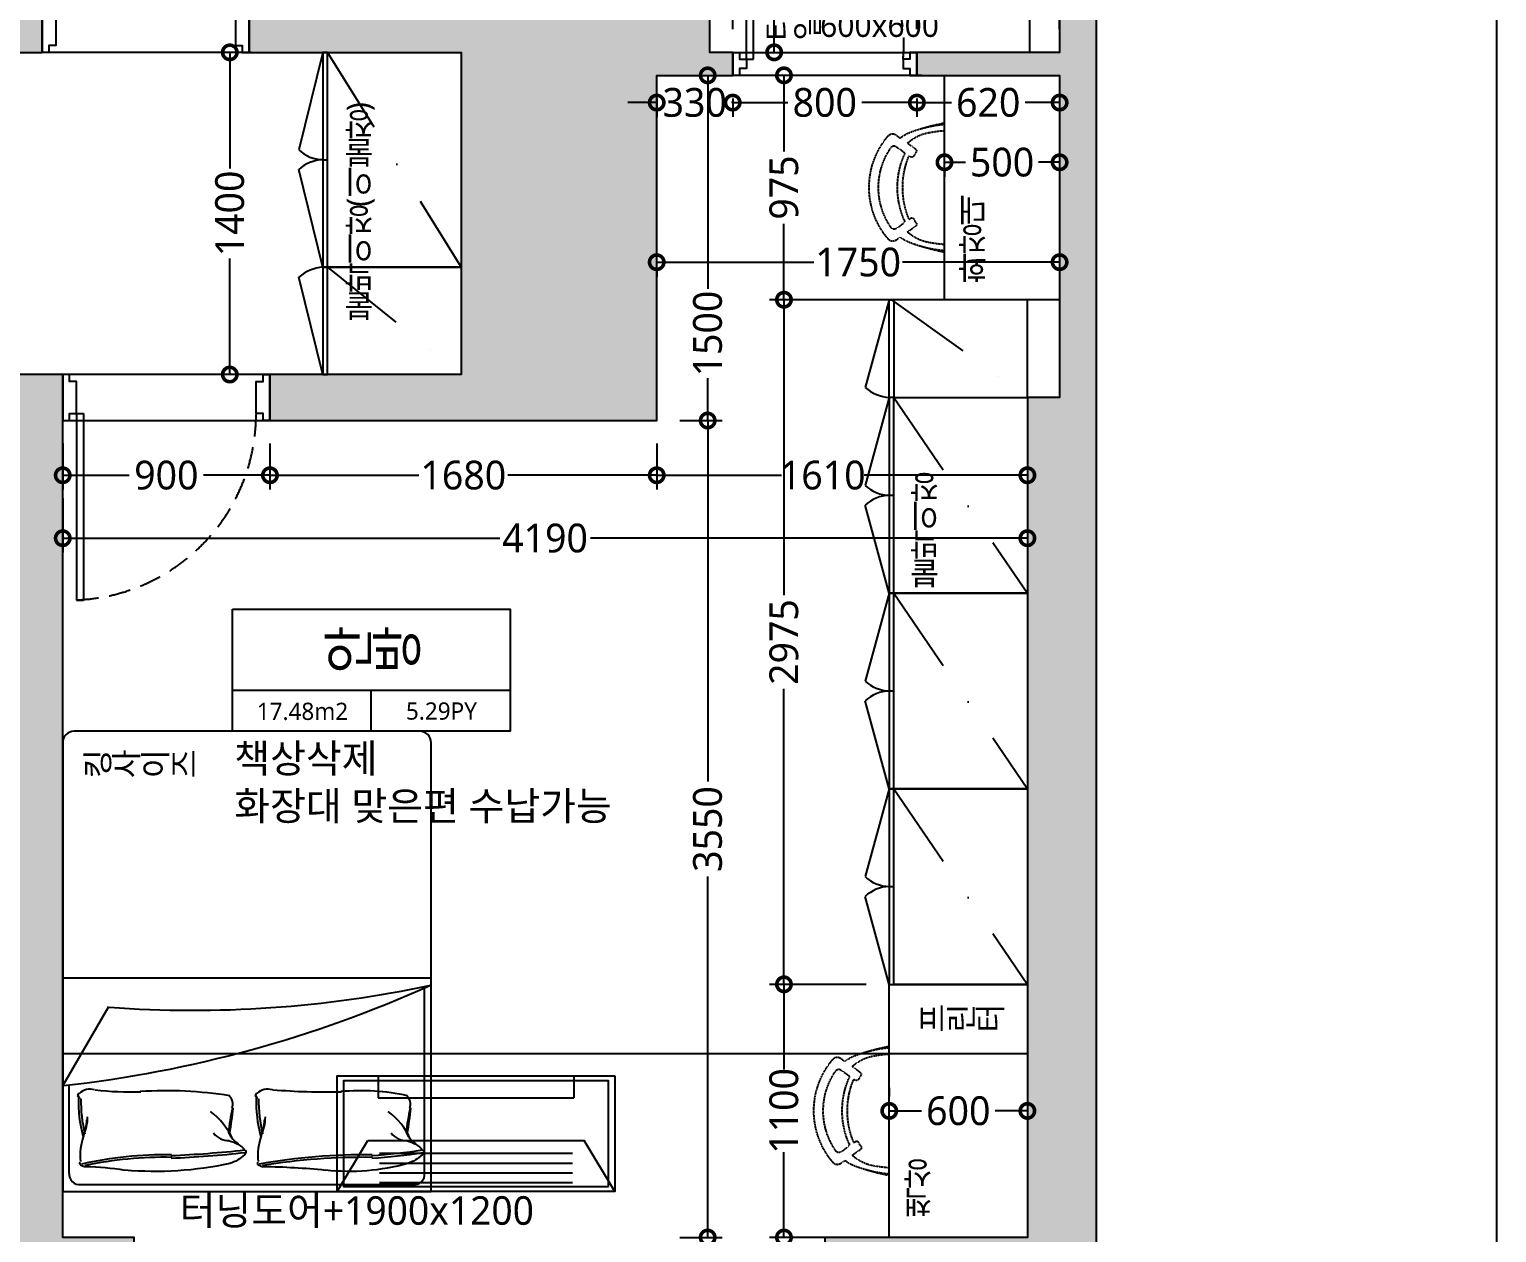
# Model space of a CAD drawing. Header units: millimetres. Extents: x -41292 to 298682, y -22072 to 33155.
# Drawn here: x 266903 to 273277, y 3160 to 8389 of the extents above; entities that cross this region are included whole.
import ezdxf
from ezdxf.enums import TextEntityAlignment as Align

# ---------------------------------------------------------------- set-up
doc = ezdxf.new("R2010")
doc.units = ezdxf.units.MM
for name, pattern in [('( Hidden )', [0.375, 0.25, -0.125]), ('CONT', [2, 1, 1]), ('DASHDOT', [25.4, 12.7, -6.35, 0, -6.35]), ('HID1', [0.375, 0.25, -0.125]), ('HIDDEN', [9.525, 6.35, -3.175])]:
    doc.linetypes.add(name, pattern=pattern)
for name, color, linetype in [('0-ELC TEXT', 7, 'Continuous'), ('03-TEXT', 3, 'Continuous'), ('FORM(YOURNAME)-11', 1, 'Continuous'), ('P-门', 4, 'Continuous'), ('S-DIM', 7, 'Continuous'), ('TEX', 3, 'Continuous'), ('문자선', 3, 'Continuous'), ('벽1', 2, 'Continuous'), ('인테리어_가구_사입', 5, 'HID1'), ('인테리어_가구_제작', 6, 'Continuous'), ('인테리어_기타', 8, 'Continuous'), ('인테리어_치수_내부', 8, 'Continuous'), ('인테리어_해치_벽체', 8, 'Continuous'), ('창호', 4, 'Continuous'), ('평면_가구', 6, 'Continuous')]:
    doc.layers.add(name, color=color, linetype=linetype)
doc.layers.add('HACTH', color=8, linetype='Continuous', lineweight=0)
doc.styles.add('YOURNAME', font='@Microsoft JhengHei UI Light.ttf')
doc.styles.add('넥슨고딕', font='@Microsoft JhengHei Light.ttf')
doc.styles.add('돋움', font='malgun.ttf')
doc.styles.add('코레일둥고', font='@Microsoft JhengHei Light.ttf')
doc.dimstyles.new('50', dxfattribs={"dimscale": 50, "dimtxt": 2.5, "dimasz": 2.5, "dimexe": 1.25, "dimexo": 2, "dimtad": 0, "dimdec": 0, "dimtxsty": '넥슨고딕', "dimblk": 'DOTSMALL', "dimcen": 2.5, "dimclrd": 1, "dimclre": 1, "dimclrt": 2, "dimadec": 0, "dimazin": 0, "dimtfac": 1, "dimtdec": 0, "dimtix": 1, "dimtmove": 0, "dimatfit": 3, "dimldrblk": 'DOTSMALL', "dimfxl": 1.25, "dimarcsym": 0})

# ---------------------------------------------------------------- blocks, each defined once
blk = doc.blocks.new('rhsiehxedsl')
at = {"layer": '인테리어_해치_벽체'}
h = blk.add_hatch(color=256, dxfattribs=at)
h.dxf.hatch_style = 1
h.paths.add_polyline_path([(54266, -16290.6), (54266, -16490.6), (54366, -16490.6), (54366, -21710.6), (54566, -21710.6), (54566, -19100.6), (54641, -19100.6), (54641, -17710.6), (54566, -17710.6), (54566, -16290.6)])
h.paths.add_polyline_path([(52456, -17810.6), (53466, -17810.6), (53466, -18020.6), (52456, -18020.6)])
h.paths.add_polyline_path([(57966, -28160.6), (57966, -28360.6), (59146, -28360.6), (59146, -18980.6), (58046, -18980.6), (58046, -17710.6), (57181, -17710.6), (57181, -17910.6), (57846, -17910.6), (57846, -18665.6), (57636, -18665.6), (57636, -18880.6), (57266, -18880.6), (57266, -21510.6), (55466, -21510.6), (55466, -21710.6), (56386, -21710.6), (56386, -23110.6), (55556, -23110.6), (55556, -23310.6), (57236, -23310.6), (57236, -21810.6), (57566, -21810.6), (57566, -21710.6), (57466, -21710.6), (57466, -19230.6), (58986, -19230.6), (58986, -21710.6), (58366, -21710.6), (58366, -21810.6), (58986, -21810.6), (58986, -23210.6), (58846, -23210.6), (58846, -26860.6), (57966, -26860.6), (57966, -27060.6), (58846, -27060.6), (58846, -28160.6)])
h.paths.add_polyline_path([(54456, -27060.6), (54966, -27060.6), (54966, -26860.6), (54656, -26860.6), (54656, -23110.6), (54456, -23110.6)])
h.paths.add_polyline_path([(54456, -28160.6), (54566, -28160.6), (54566, -28650.6), (54456, -28650.6)])
h.paths.add_polyline_path([(49456, -23190.6), (49656, -23190.6), (49656, -28650.6), (49456, -28650.6)])
h.paths.add_polyline_path([(48556, -23190.6), (48556, -23390.6), (45866, -23390.6), (45866, -28280.6), (46566, -28280.6), (46566, -28480.6), (45666, -28480.6), (45666, -23190.6)])
h.paths.add_polyline_path([(49616, -18160.6), (50716, -18160.6), (50716, -18920.6), (49616, -18920.6)], flags=16)
h.paths.add_polyline_path([(48866, -16790.6), (49496, -16790.6), (49496, -16290.6), (50806, -16290.6), (50806, -16490.6), (49616, -16490.6), (49616, -17950.6), (50766, -17950.6), (50766, -17810.6), (51456, -17810.6), (51456, -18020.6), (50916, -18020.6), (50916, -21660.6), (49966, -21660.6), (49966, -21460.6), (50716, -21460.6), (50716, -19120.6), (49166, -19120.6), (49166, -21660.6), (48966, -21660.6), (48966, -18980.6), (49516, -18980.6), (49516, -18160.6), (48966, -18160.6), (48966, -17950.6), (49296, -17950.6), (49296, -17730.6), (49516, -17730.6), (49516, -16990.6), (48866, -16990.6)])
h.paths.add_polyline_path([(45666, -16790.6), (45866, -16790.6), (45866, -21460.6), (48066, -21460.6), (48066, -21660.6), (45866, -21660.6), (45866, -22050.6), (45666, -22050.6)])
at = {"layer": '벽1'}
for points in [[(54266, -16290.6), (54266, -16490.6), (54366, -16490.6), (54366, -21710.6), (54566, -21710.6), (54566, -19100.6), (54641, -19100.6), (54641, -17710.6), (54566, -17710.6), (54566, -16290.6), (54266, -16290.6)], [(57966, -28160.6), (57966, -28360.6), (59146, -28360.6), (59146, -18980.6)], [(55466, -21510.6), (55466, -21710.6), (56386, -21710.6), (56386, -23110.6), (55556, -23110.6), (55556, -23310.6), (57236, -23310.6), (57236, -21810.6), (57566, -21810.6), (57566, -21710.6), (57466, -21710.6), (57466, -19230.6)], [(58986, -19230.6), (58986, -21710.6), (58366, -21710.6), (58366, -21810.6), (58986, -21810.6), (58986, -23210.6), (58846, -23210.6), (58846, -23210.6), (58846, -23210.6), (58846, -26860.6), (57966, -26860.6), (57966, -27060.6), (58846, -27060.6), (58846, -28160.6), (57966, -28160.6)]]:
    blk.add_lwpolyline(points, dxfattribs=at)
blk.add_lwpolyline([(54456, -27060.6), (54966, -27060.6), (54966, -26860.6), (54656, -26860.6), (54656, -23110.6), (54456, -23110.6)], close=True, dxfattribs=at)
blk = doc.blocks.new('FORM-ELEVATION')
at = {"layer": 'Defpoints'}
blk.add_lwpolyline([(-8309, 33708), (61071, 33708), (61071, -19692), (-8309, -19692)], close=True, dxfattribs=at)
at = {"layer": 'FORM(YOURNAME)-11', "color": 3, "style": 'YOURNAME'}
for tag, height, p in [('1', 451, (71041, -1219)), ('2', 451, (71041, -1863)), ('3', 451, (71041, -3150)), ('4', 451, (71041, -5081)), ('5', 515, (71041, -7398)), ('6', 515, (71041, -9650)), ('7', 515, (71041, -11903)), ('8', 515, (71041, -14155)), ('9', 515, (71041, -16408)), ('10', 515, (66791, -18596)), ('11', 515, (71041, -18660)), ('12', 515, (66791, -20848)), ('13', 515, (71041, -20848))]:
    blk.add_attdef(tag, text='', height=height, dxfattribs=at).set_placement(p, align=Align.MIDDLE_RIGHT)
blk = doc.blocks.new('asesdxd')
at = {"layer": 'P-门', "linetype": 'HIDDEN', "ltscale": 15}
for centre, radius, start, end in [((87663.5, 8324.2), 645.8, 354.24437, 93.32764), ((84686, 6719.4), 810, 272.12255, 0)]:
    blk.add_arc(centre, radius, start, end, dxfattribs=at)
at = {"layer": '창호'}
for p, q in [((87626, 8259.4), (87626, 8969.4)), ((87656, 8259.4), (87656, 8968.8)), ((84566, 8289.4), (84566, 8489.4)), ((84566, 8489.4), (84566, 8289.4)), ((85466, 8489.4), (85466, 8289.4)), ((85466, 8289.4), (84566, 8289.4)), ((87566, 8189.4), (87566, 8289.4)), ((87566, 8289.4), (88366, 8289.4)), ((87566, 8289.4), (87566, 8189.4)), ((88366, 8289.4), (88366, 8189.4)), ((87626, 8259.4), (87656, 8259.4)), ((88366, 8189.4), (87566, 8189.4)), ((85556, 6889.4), (84656, 6889.4)), ((84656, 6889.4), (84656, 6689.4)), ((84656, 6689.4), (84656, 6889.4)), ((85556, 6689.4), (85556, 6889.4)), ((84716, 6719.4), (84716, 5909.4)), ((84716, 6719.4), (84746, 6719.4)), ((84746, 6719.4), (84746, 5910)), ((84656, 6689.4), (85556, 6689.4)), ((84716, 5909.4), (84746, 5909.4))]:
    blk.add_line(p, q, dxfattribs=at)
for points in [[(84566, 8489.4), (84596, 8489.4), (84596, 8459.4), (84626, 8459.4), (84626, 8319.4), (84596, 8319.4), (84596, 8289.4), (84566, 8289.4), (84566, 8489.4)], [(85466, 8489.4), (85436, 8489.4), (85436, 8459.4), (85406, 8459.4), (85406, 8319.4), (85436, 8319.4), (85436, 8289.4), (85466, 8289.4), (85466, 8489.4)], [(87566, 8289.4), (87596, 8289.4), (87596, 8259.4), (87626, 8259.4), (87626, 8219.4), (87596, 8219.4), (87596, 8189.4), (87566, 8189.4), (87566, 8289.4)], [(88366, 8289.4), (88336, 8289.4), (88336, 8259.4), (88306, 8259.4), (88306, 8219.4), (88336, 8219.4), (88336, 8189.4), (88366, 8189.4), (88366, 8289.4)], [(84656, 6689.4), (84686, 6689.4), (84686, 6719.4), (84716, 6719.4), (84716, 6859.4), (84686, 6859.4), (84686, 6889.4), (84656, 6889.4), (84656, 6689.4)], [(85556, 6689.4), (85526, 6689.4), (85526, 6719.4), (85496, 6719.4), (85496, 6859.4), (85526, 6859.4), (85526, 6889.4), (85556, 6889.4), (85556, 6689.4)]]:
    blk.add_lwpolyline(points, dxfattribs=at)
blk = doc.blocks.new('clsehseodyse')
at = {"layer": '인테리어_가구_제작', "color": 8, "linetype": 'CONT', "ltscale": 200}
for p, q in [((43470.7, 4352.5), (45070.7, 4352.5)), ((43498.8, 3503.5), (43498.8, 3886.7))]:
    blk.add_line(p, q, dxfattribs=at)
blk.add_lwpolyline([(45070.7, 3424.8), (45070.7, 5374.8, 0.414214), (45020.7, 5424.8), (43520.7, 5424.8, 0.414214), (43470.7, 5374.8), (43470.7, 3424.8)], format="xyb", close=True, dxfattribs=at)
for points in [[(43672.7, 4225.5, 0.071316), (45070.7, 4321.3, -0.079005), (43473.9, 3883.5)], [(43574.4, 3735.6, -0.076247), (43559.7, 3664.9, -0.072199), (43540.7, 3832.4)], [(44346.3, 3735.6, -0.076247), (44331.6, 3664.9, -0.072199), (44312.6, 3832.4)], [(44194.2, 3644.5, -0.087806), (44231.5, 3630.6, -0.09201), (44263.1, 3603.3)], [(44966.1, 3644.5, -0.087806), (45003.4, 3630.6, -0.09201), (45035, 3603.3)], [(44265, 3605.6, -0.34633), (44260.3, 3584.5, -0.127623), (44196.2, 3546.8)], [(45036.9, 3605.6, -0.34633), (45032.2, 3584.5, -0.127623), (44968.1, 3546.8)], [(43545.5, 3552.4, 0.504232), (43551.5, 3538.3, 0.091574), (43570.7, 3533.1, -0.037556), (43739.4, 3517.8)], [(44317.4, 3552.4, 0.504232), (44323.4, 3538.3, 0.091574), (44342.5, 3533.1, -0.023641), (44611.3, 3517.8)]]:
    blk.add_lwpolyline(points, format="xyb", dxfattribs=at)
for points in [[(45042.6, 3503.5), (45042.6, 4306.9)], [(43669.3, 4227), (43470.7, 3885.9)], [(43549.5, 3454.8), (45003.6, 3454.8)]]:
    blk.add_lwpolyline(points, dxfattribs=at)
for centre, radius, start, end in [((43527.8, 3826.4), 16.9, 3.86937, 70.35869), ((43544.9, 3843.1), 9.37, 105.30057, 238.97087), ((43589.1, 3803.6), 65.6, 72.08895, 135.61742), ((44182.8, 3822.6), 633.5, 179.53219, 193.4944), ((43770.6, 5136), 1279, 262.86253, 271.75777), ((43922.3, 2154.1), 1708.3, 80.74436, 93.86046), ((44162.4, 3805.2), 46.9, 337.94164, 45.84262), ((44299.6, 3826.4), 16.9, 3.86937, 70.35869), ((44316.8, 3843.1), 9.37, 105.30057, 238.97087), ((44361, 3803.6), 65.6, 72.08895, 135.61742), ((44954.7, 3822.6), 633.5, 179.53219, 193.4944), ((44622.7, 6746.7), 2889.7, 265.25313, 271.17011), ((44764.7, 2914.1), 948.4, 77.56816, 95.17918), ((44934.3, 3805.2), 46.9, 337.94164, 45.84262), ((43925.6, 3522.2), 312, 24.71371, 53.24909), ((45058.7, 3588.3), 873.2, 166.79404, 174.04919), ((42830.8, 3912.9), 1385.3, 350.22152, 354.80101), ((44697.5, 3522.2), 312, 24.71371, 53.24909), ((45830.6, 3588.3), 873.2, 166.79404, 174.04919), ((43602.7, 3912.9), 1385.3, 350.22152, 354.80101), ((43397.2, 3748.3), 181.8, 332.50342, 0.11757), ((44169, 3748.3), 181.8, 332.50342, 0.11757), ((43803.2, 3580.7), 256.8, 160.64978, 185.63268), ((44190.4, 3726.4), 80.6, 215.79562, 272.78176), ((44234.6, 3686.9), 43.1, 189.97829, 198.45347), ((44279.2, 3711.5), 91.8, 201.5299, 239.81173), ((44575.1, 3580.7), 256.8, 160.64978, 185.63268), ((44962.2, 3726.4), 80.6, 215.79562, 272.78176), ((45006.4, 3686.9), 43.1, 189.97829, 198.45347), ((45051.1, 3711.5), 91.8, 201.5299, 239.81173), ((43922.1, 1902.2), 1682.1, 89.27771, 102.69233), ((43917.6, 1835.4), 1737.8, 89.12747, 101.66672), ((43723.8, 8571.4), 4995.3, 272.48694, 276.18461), ((43723.7, 8572.5), 5007.6, 272.48982, 276.18776), ((44788.4, 945), 2639.3, 89.41834, 100.12546), ((44782.4, 806.2), 2766.9, 89.3047, 99.24012), ((44662.3, 5962.2), 2386.1, 273.60569, 278.95609), ((44662.3, 5962.3), 2397.4, 273.60575, 278.95048), ((43873.2, 5047.2), 1534.2, 265.05205, 282.19608), ((44716.3, 4454.3), 941.3, 263.68689, 285.58684), ((43543.7, 3499.4), 45, 174.76399, 277.39786), ((44997.8, 3499.4), 45, 262.60214, 5.23601)]:
    blk.add_arc(centre, radius, start, end, dxfattribs=at)
blk = doc.blocks.new('책상의자')
at = {"layer": '인테리어_가구_사입', "color": 8, "linetype": '( Hidden )', "ltscale": 5}
for p, q in [((113786.8, 53823.7), (113807.4, 53809.3)), ((113788.9, 53772.6), (113820.9, 53749.4)), ((113838.2, 53786.6), (113874.9, 53760.9)), ((113846.1, 53731.5), (113852.8, 53726.8)), ((113877.5, 53748.9), (113865.7, 53729.5)), ((113788.4, 53415.1), (113820.7, 53437.8)), ((113839.2, 53400.4), (113874.3, 53426.6)), ((113845.5, 53456.1), (113852.2, 53460.8)), ((113876.9, 53438.7), (113865.1, 53458.1)), ((113786.3, 53363.9), (113807.5, 53378.7))]:
    blk.add_line(p, q, dxfattribs=at)
for centre, radius, start, end in [((114046, 53333.6), 537.1, 94.95112, 113.25942), ((114223.6, 52767.3), 1130.5, 101.42645, 106.46528), ((114017.1, 53593.5), 344.7, 138.99792, 220.93662), ((113774.1, 53804.9), 22.6, 55.92547, 139.26324), ((113889.8, 53714), 126, 116.2601, 130.74226), ((113965.2, 53647.6), 188.2, 97.4888, 132.39103), ((114031, 53338.1), 504.3, 93.55608, 100.31972), ((114017.1, 53593.5), 304.1, 145.15722, 214.75902), ((113780.5, 53760.4), 14.6, 55.47965, 152.36085), ((114150.9, 53593.5), 355.5, 156.66015, 203.3178), ((114173.5, 53593.5), 355.5, 157.15345, 202.73708), ((113813.6, 53739.7), 12, 333.66039, 52.92106), ((113858, 53734.2), 9.04, 235.01257, 328.70596), ((113869.7, 53753.5), 9.04, 328.70546, 55.01342), ((113780, 53427.3), 14.6, 207.66573, 304.54663), ((113813.5, 53447.4), 12, 307.10505, 26.36583), ((113857.4, 53453.4), 9.04, 31.32015, 125.01273), ((113869.2, 53434), 9.04, 305.01273, 31.32056), ((113773.6, 53382.6), 22.6, 220.76316, 304.10051), ((113890, 53474), 126, 229.13147, 243.76606), ((114045.9, 53854), 537.1, 246.76669, 265.06158), ((113965.2, 53540.1), 188.2, 227.93247, 262.53731), ((114030.8, 53849.6), 504.3, 259.70639, 266.45719), ((114223.3, 54420.5), 1130.5, 253.56083, 258.59303)]:
    blk.add_arc(centre, radius, start, end, dxfattribs=at)
blk = doc.blocks.new('_DotSmall')
at = {"color": 0, "linetype": 'ByBlock', "const_width": 0.5}
blk.add_lwpolyline([(-0.0625, 0, 1), (0.0625, 0, 1)], format="xyb", close=True, dxfattribs=at)
blk = doc.blocks.new('*D413')
at = {"layer": 'Defpoints', "color": 0, "transparency": 16777216}
for p in [(267966.3, 8289.4), (267774, 6889.4), (267966.3, 6889.4)]:
    blk.add_point(p, dxfattribs=at)
at = {"layer": 'S-DIM', "color": 1, "lineweight": -2, "transparency": 16777216}
for p, q in [((267866.3, 8289.4), (267711.5, 8289.4)), ((267774, 8289.4), (267774, 7784.6)), ((267774, 6889.4), (267774, 7394.2)), ((267866.3, 6889.4), (267711.5, 6889.4))]:
    blk.add_line(p, q, dxfattribs=at)
at = {"layer": 'S-DIM', "color": 1, "lineweight": -2, "transparency": 16777216, "xscale": 125, "yscale": 125, "zscale": 125}
for p, rotation in [((267774, 8289.4), 90), ((267774, 6889.4), 270)]:
    blk.add_blockref('_DotSmall', p, dxfattribs=dict(at, rotation=rotation))
at = {"layer": 'S-DIM', "color": 2, "transparency": 16777216, "insert": (267774, 7589.4), "char_height": 125, "attachment_point": 5, "rotation": 90, "style": '넥슨고딕'}
blk.add_mtext('1400', dxfattribs=at)
blk = doc.blocks.new('*D446')
at = {"layer": 'Defpoints', "color": 0, "transparency": 16777216}
for p in [(270638.4, 4239.4), (270181.1, 3139.4), (270638.4, 3139.4)]:
    blk.add_point(p, dxfattribs=at)
at = {"layer": 'S-DIM', "color": 1, "lineweight": -2, "transparency": 16777216}
for p, q in [((270538.4, 4239.4), (270118.6, 4239.4)), ((270181.1, 4239.4), (270181.1, 3869.1)), ((270181.1, 3139.4), (270181.1, 3509.7)), ((270538.4, 3139.4), (270118.6, 3139.4))]:
    blk.add_line(p, q, dxfattribs=at)
at = {"layer": 'S-DIM', "color": 1, "lineweight": -2, "transparency": 16777216, "xscale": 125, "yscale": 125, "zscale": 125}
for p, rotation in [((270181.1, 4239.4), 90), ((270181.1, 3139.4), 270)]:
    blk.add_blockref('_DotSmall', p, dxfattribs=dict(at, rotation=rotation))
at = {"layer": 'S-DIM', "color": 2, "transparency": 16777216, "insert": (270181.1, 3689.4), "char_height": 125, "attachment_point": 5, "rotation": 90, "style": '넥슨고딕'}
blk.add_mtext('1100', dxfattribs=at)
blk = doc.blocks.new('*D447')
at = {"layer": 'Defpoints', "color": 0, "transparency": 16777216}
for p in [(270638.4, 3689.4), (271238.4, 3689.4), (271238.4, 3689.4)]:
    blk.add_point(p, dxfattribs=at)
at = {"layer": 'S-DIM', "color": 1, "lineweight": -2, "transparency": 16777216}
for p, q in [((270638.4, 3789.4), (270638.4, 3751.9)), ((271238.4, 3789.4), (271238.4, 3751.9)), ((270638.4, 3689.4), (270778.3, 3689.4)), ((271238.4, 3689.4), (271098.5, 3689.4))]:
    blk.add_line(p, q, dxfattribs=at)
at = {"layer": 'S-DIM', "color": 1, "lineweight": -2, "transparency": 16777216, "xscale": 125, "yscale": 125, "zscale": 125, "rotation": 180}
blk.add_blockref('_DotSmall', (270638.4, 3689.4), dxfattribs=at)
at = {"layer": 'S-DIM', "color": 1, "lineweight": -2, "transparency": 16777216, "xscale": 125, "yscale": 125, "zscale": 125}
blk.add_blockref('_DotSmall', (271238.4, 3689.4), dxfattribs=at)
at = {"layer": 'S-DIM', "color": 2, "transparency": 16777216, "insert": (270938.4, 3689.4), "char_height": 125, "attachment_point": 5, "style": '넥슨고딕'}
blk.add_mtext('600', dxfattribs=at)
blk = doc.blocks.new('*D448')
at = {"layer": 'Defpoints', "color": 0, "transparency": 16777216}
for p in [(270181.1, 7214.4), (270638.4, 7214.4), (270638.4, 4239.4)]:
    blk.add_point(p, dxfattribs=at)
at = {"layer": 'S-DIM', "color": 1, "lineweight": -2, "transparency": 16777216}
for p, q in [((270538.4, 7214.4), (270118.6, 7214.4)), ((270181.1, 7214.4), (270181.1, 5930.2)), ((270181.1, 4239.4), (270181.1, 5523.6)), ((270538.4, 4239.4), (270118.6, 4239.4))]:
    blk.add_line(p, q, dxfattribs=at)
at = {"layer": 'S-DIM', "color": 1, "lineweight": -2, "transparency": 16777216, "xscale": 125, "yscale": 125, "zscale": 125}
for p, rotation in [((270181.1, 7214.4), 90), ((270181.1, 4239.4), 270)]:
    blk.add_blockref('_DotSmall', p, dxfattribs=dict(at, rotation=rotation))
at = {"layer": 'S-DIM', "color": 2, "transparency": 16777216, "insert": (270181.1, 5726.9), "char_height": 125, "attachment_point": 5, "rotation": 90, "style": '넥슨고딕'}
blk.add_mtext('2975', dxfattribs=at)
blk = doc.blocks.new('*D392')
at = {"layer": 'Defpoints', "color": 0, "transparency": 16777216}
for p in [(270878.4, 7888), (271378.4, 7888), (271378.4, 7811.6)]:
    blk.add_point(p, dxfattribs=at)
at = {"layer": 'S-DIM', "color": 1, "lineweight": -2, "transparency": 16777216}
for p, q in [((270878.4, 7811.6), (270970, 7811.6)), ((270878.4, 7788), (270878.4, 7749.1)), ((271378.4, 7811.6), (271286.8, 7811.6)), ((271378.4, 7788), (271378.4, 7749.1))]:
    blk.add_line(p, q, dxfattribs=at)
at = {"layer": 'S-DIM', "color": 1, "lineweight": -2, "transparency": 16777216, "xscale": 125, "yscale": 125, "zscale": 125, "rotation": 180}
blk.add_blockref('_DotSmall', (270878.4, 7811.6), dxfattribs=at)
at = {"layer": 'S-DIM', "color": 1, "lineweight": -2, "transparency": 16777216, "xscale": 125, "yscale": 125, "zscale": 125}
blk.add_blockref('_DotSmall', (271378.4, 7811.6), dxfattribs=at)
at = {"layer": 'S-DIM', "color": 2, "transparency": 16777216, "insert": (271128.4, 7811.6), "char_height": 125, "attachment_point": 5, "style": '넥슨고딕'}
blk.add_mtext('500', dxfattribs=at)
blk = doc.blocks.new('*D449')
at = {"layer": 'Defpoints', "color": 0, "transparency": 16777216}
for p in [(270878.4, 8189.4), (270181.1, 7214.4), (270878.4, 7214.4)]:
    blk.add_point(p, dxfattribs=at)
at = {"layer": 'S-DIM', "color": 1, "lineweight": -2, "transparency": 16777216}
for p, q in [((270778.4, 8189.4), (270118.6, 8189.4)), ((270181.1, 8189.4), (270181.1, 7858.9)), ((270181.1, 7214.4), (270181.1, 7544.9)), ((270778.4, 7214.4), (270118.6, 7214.4))]:
    blk.add_line(p, q, dxfattribs=at)
at = {"layer": 'S-DIM', "color": 1, "lineweight": -2, "transparency": 16777216, "xscale": 125, "yscale": 125, "zscale": 125}
for p, rotation in [((270181.1, 8189.4), 90), ((270181.1, 7214.4), 270)]:
    blk.add_blockref('_DotSmall', p, dxfattribs=dict(at, rotation=rotation))
at = {"layer": 'S-DIM', "color": 2, "transparency": 16777216, "insert": (270181.1, 7701.9), "char_height": 125, "attachment_point": 5, "rotation": 90, "style": '넥슨고딕'}
blk.add_mtext('975', dxfattribs=at)
blk = doc.blocks.new('*D450')
at = {"layer": 'Defpoints', "color": 0, "transparency": 16777216}
for p in [(269958.4, 8189.4), (270758.4, 8189.4), (270758.4, 8071.1)]:
    blk.add_point(p, dxfattribs=at)
at = {"layer": 'S-DIM', "color": 1, "lineweight": -2, "transparency": 16777216}
for p, q in [((269958.4, 8089.4), (269958.4, 8008.6)), ((269958.4, 8071.1), (270197.6, 8071.1)), ((270758.4, 8071.1), (270519.2, 8071.1)), ((270758.4, 8089.4), (270758.4, 8008.6))]:
    blk.add_line(p, q, dxfattribs=at)
at = {"layer": 'S-DIM', "color": 1, "lineweight": -2, "transparency": 16777216, "xscale": 125, "yscale": 125, "zscale": 125, "rotation": 180}
blk.add_blockref('_DotSmall', (269958.4, 8071.1), dxfattribs=at)
at = {"layer": 'S-DIM', "color": 1, "lineweight": -2, "transparency": 16777216, "xscale": 125, "yscale": 125, "zscale": 125}
blk.add_blockref('_DotSmall', (270758.4, 8071.1), dxfattribs=at)
at = {"layer": 'S-DIM', "color": 2, "transparency": 16777216, "insert": (270358.4, 8071.1), "char_height": 125, "attachment_point": 5, "style": '넥슨고딕'}
blk.add_mtext('800', dxfattribs=at)
blk = doc.blocks.new('*D451')
at = {"layer": 'Defpoints', "color": 0, "transparency": 16777216}
for p in [(269628.4, 8189.4), (269958.4, 8189.4), (269628.4, 8071.1)]:
    blk.add_point(p, dxfattribs=at)
at = {"layer": 'S-DIM', "color": 1, "lineweight": -2, "transparency": 16777216}
for p, q in [((269628.4, 8071.1), (269503.4, 8071.1)), ((269628.4, 8089.4), (269628.4, 8008.6)), ((269628.4, 8071.1), (269633, 8071.1)), ((269958.4, 8071.1), (269953.7, 8071.1)), ((269958.4, 8089.4), (269958.4, 8008.6)), ((269958.4, 8071.1), (270083.4, 8071.1))]:
    blk.add_line(p, q, dxfattribs=at)
at = {"layer": 'S-DIM', "color": 1, "lineweight": -2, "transparency": 16777216, "xscale": 125, "yscale": 125, "zscale": 125}
blk.add_blockref('_DotSmall', (269628.4, 8071.1), dxfattribs=at)
at = {"layer": 'S-DIM', "color": 1, "lineweight": -2, "transparency": 16777216, "xscale": 125, "yscale": 125, "zscale": 125, "rotation": 180}
blk.add_blockref('_DotSmall', (269958.4, 8071.1), dxfattribs=at)
at = {"layer": 'S-DIM', "color": 2, "transparency": 16777216, "insert": (269793.4, 8071.1), "char_height": 125, "attachment_point": 5, "style": '넥슨고딕'}
blk.add_mtext('330', dxfattribs=at)
blk = doc.blocks.new('*D452')
at = {"layer": 'Defpoints', "color": 0, "transparency": 16777216}
for p in [(270758.4, 8189.4), (271378.4, 8189.4), (271378.4, 8071.1)]:
    blk.add_point(p, dxfattribs=at)
at = {"layer": 'S-DIM', "color": 1, "lineweight": -2, "transparency": 16777216}
for p, q in [((270758.4, 8089.4), (270758.4, 8008.6)), ((270758.4, 8071.1), (270908.3, 8071.1)), ((271378.4, 8071.1), (271228.5, 8071.1)), ((271378.4, 8089.4), (271378.4, 8008.6))]:
    blk.add_line(p, q, dxfattribs=at)
at = {"layer": 'S-DIM', "color": 1, "lineweight": -2, "transparency": 16777216, "xscale": 125, "yscale": 125, "zscale": 125, "rotation": 180}
blk.add_blockref('_DotSmall', (270758.4, 8071.1), dxfattribs=at)
at = {"layer": 'S-DIM', "color": 1, "lineweight": -2, "transparency": 16777216, "xscale": 125, "yscale": 125, "zscale": 125}
blk.add_blockref('_DotSmall', (271378.4, 8071.1), dxfattribs=at)
at = {"layer": 'S-DIM', "color": 2, "transparency": 16777216, "insert": (271068.4, 8071.1), "char_height": 125, "attachment_point": 5, "style": '넥슨고딕'}
blk.add_mtext('620', dxfattribs=at)
blk = doc.blocks.new('*D453')
at = {"layer": 'Defpoints', "color": 0, "transparency": 16777216}
for p in [(269628.4, 7451.5), (271378.4, 7451.5), (269628.4, 7377.5)]:
    blk.add_point(p, dxfattribs=at)
at = {"layer": 'S-DIM', "color": 1, "lineweight": -2, "transparency": 16777216}
for p, q in [((269628.4, 7377.5), (270311.1, 7377.5)), ((269628.4, 7351.5), (269628.4, 7315)), ((271378.4, 7377.5), (270695.7, 7377.5)), ((271378.4, 7351.5), (271378.4, 7315))]:
    blk.add_line(p, q, dxfattribs=at)
at = {"layer": 'S-DIM', "color": 1, "lineweight": -2, "transparency": 16777216, "xscale": 125, "yscale": 125, "zscale": 125, "rotation": 180}
blk.add_blockref('_DotSmall', (269628.4, 7377.5), dxfattribs=at)
at = {"layer": 'S-DIM', "color": 1, "lineweight": -2, "transparency": 16777216, "xscale": 125, "yscale": 125, "zscale": 125}
blk.add_blockref('_DotSmall', (271378.4, 7377.5), dxfattribs=at)
at = {"layer": 'S-DIM', "color": 2, "transparency": 16777216, "insert": (270503.4, 7377.5), "char_height": 125, "attachment_point": 5, "style": '넥슨고딕'}
blk.add_mtext('1750', dxfattribs=at)
blk = doc.blocks.new('*D454')
at = {"layer": 'Defpoints', "color": 0, "transparency": 16777216}
for p in [(269628.4, 8189.4), (269628.4, 6689.4), (269849.8, 6689.4)]:
    blk.add_point(p, dxfattribs=at)
at = {"layer": 'S-DIM', "color": 1, "lineweight": -2, "transparency": 16777216}
for p, q in [((269728.4, 8189.4), (269912.3, 8189.4)), ((269849.8, 8189.4), (269849.8, 7261.2)), ((269849.8, 6689.4), (269849.8, 6873.7)), ((269728.4, 6689.4), (269912.3, 6689.4))]:
    blk.add_line(p, q, dxfattribs=at)
at = {"layer": 'S-DIM', "color": 1, "lineweight": -2, "transparency": 16777216, "xscale": 125, "yscale": 125, "zscale": 125}
for p, rotation in [((269849.8, 8189.4), 90), ((269849.8, 6689.4), 270)]:
    blk.add_blockref('_DotSmall', p, dxfattribs=dict(at, rotation=rotation))
at = {"layer": 'S-DIM', "color": 2, "transparency": 16777216, "insert": (269849.8, 7067.5), "char_height": 125, "attachment_point": 5, "rotation": 90, "style": '넥슨고딕'}
blk.add_mtext('1500', dxfattribs=at)
blk = doc.blocks.new('*D455')
at = {"layer": 'Defpoints', "color": 0, "transparency": 16777216}
for p in [(269628.4, 6689.4), (269628.4, 3139.4), (269849.7, 3139.4)]:
    blk.add_point(p, dxfattribs=at)
at = {"layer": 'S-DIM', "color": 1, "lineweight": -2, "transparency": 16777216}
for p, q in [((269728.4, 6689.4), (269912.2, 6689.4)), ((269849.7, 6689.4), (269849.7, 5120.8)), ((269849.7, 3139.4), (269849.7, 4708)), ((269728.4, 3139.4), (269912.2, 3139.4))]:
    blk.add_line(p, q, dxfattribs=at)
at = {"layer": 'S-DIM', "color": 1, "lineweight": -2, "transparency": 16777216, "xscale": 125, "yscale": 125, "zscale": 125}
for p, rotation in [((269849.7, 6689.4), 90), ((269849.7, 3139.4), 270)]:
    blk.add_blockref('_DotSmall', p, dxfattribs=dict(at, rotation=rotation))
at = {"layer": 'S-DIM', "color": 2, "transparency": 16777216, "insert": (269849.7, 4914.4), "char_height": 125, "attachment_point": 5, "rotation": 90, "style": '넥슨고딕'}
blk.add_mtext('3550', dxfattribs=at)
blk = doc.blocks.new('*D456')
at = {"layer": 'Defpoints', "color": 0, "transparency": 16777216}
for p in [(267048.4, 6689.4), (267948.4, 6689.4), (267948.4, 6451.6)]:
    blk.add_point(p, dxfattribs=at)
at = {"layer": 'S-DIM', "color": 1, "lineweight": -2, "transparency": 16777216}
for p, q in [((267048.4, 6589.4), (267048.4, 6389.1)), ((267948.4, 6589.4), (267948.4, 6389.1)), ((267048.4, 6451.6), (267337.4, 6451.6)), ((267948.4, 6451.6), (267659.4, 6451.6))]:
    blk.add_line(p, q, dxfattribs=at)
at = {"layer": 'S-DIM', "color": 1, "lineweight": -2, "transparency": 16777216, "xscale": 125, "yscale": 125, "zscale": 125, "rotation": 180}
blk.add_blockref('_DotSmall', (267048.4, 6451.6), dxfattribs=at)
at = {"layer": 'S-DIM', "color": 1, "lineweight": -2, "transparency": 16777216, "xscale": 125, "yscale": 125, "zscale": 125}
blk.add_blockref('_DotSmall', (267948.4, 6451.6), dxfattribs=at)
at = {"layer": 'S-DIM', "color": 2, "transparency": 16777216, "insert": (267498.4, 6451.6), "char_height": 125, "attachment_point": 5, "style": '넥슨고딕'}
blk.add_mtext('900', dxfattribs=at)
blk = doc.blocks.new('*D393')
at = {"layer": 'Defpoints', "color": 0, "transparency": 16777216}
for p in [(267948.4, 6689.4), (269628.4, 6689.4), (269628.4, 6451.6)]:
    blk.add_point(p, dxfattribs=at)
at = {"layer": 'S-DIM', "color": 1, "lineweight": -2, "transparency": 16777216}
for p, q in [((267948.4, 6589.4), (267948.4, 6389.1)), ((269628.4, 6589.4), (269628.4, 6389.1)), ((267948.4, 6451.6), (268594.6, 6451.6)), ((269628.4, 6451.6), (268982.2, 6451.6))]:
    blk.add_line(p, q, dxfattribs=at)
at = {"layer": 'S-DIM', "color": 1, "lineweight": -2, "transparency": 16777216, "xscale": 125, "yscale": 125, "zscale": 125, "rotation": 180}
blk.add_blockref('_DotSmall', (267948.4, 6451.6), dxfattribs=at)
at = {"layer": 'S-DIM', "color": 1, "lineweight": -2, "transparency": 16777216, "xscale": 125, "yscale": 125, "zscale": 125}
blk.add_blockref('_DotSmall', (269628.4, 6451.6), dxfattribs=at)
at = {"layer": 'S-DIM', "color": 2, "transparency": 16777216, "insert": (268788.4, 6451.6), "char_height": 125, "attachment_point": 5, "style": '넥슨고딕'}
blk.add_mtext('1680', dxfattribs=at)
blk = doc.blocks.new('*D457')
at = {"layer": 'Defpoints', "color": 0, "transparency": 16777216}
for p in [(269628.4, 6689.4), (271238.4, 6689.4), (271238.4, 6451.6)]:
    blk.add_point(p, dxfattribs=at)
at = {"layer": 'S-DIM', "color": 1, "lineweight": -2, "transparency": 16777216}
for p, q in [((269628.4, 6589.4), (269628.4, 6389.1)), ((271238.4, 6589.4), (271238.4, 6389.1)), ((269628.4, 6451.6), (270169.8, 6451.6)), ((271238.4, 6451.6), (270529.2, 6451.6))]:
    blk.add_line(p, q, dxfattribs=at)
at = {"layer": 'S-DIM', "color": 1, "lineweight": -2, "transparency": 16777216, "xscale": 125, "yscale": 125, "zscale": 125, "rotation": 180}
blk.add_blockref('_DotSmall', (269628.4, 6451.6), dxfattribs=at)
at = {"layer": 'S-DIM', "color": 1, "lineweight": -2, "transparency": 16777216, "xscale": 125, "yscale": 125, "zscale": 125}
blk.add_blockref('_DotSmall', (271238.4, 6451.6), dxfattribs=at)
at = {"layer": 'S-DIM', "color": 2, "transparency": 16777216, "insert": (270349.5, 6451.6), "char_height": 125, "attachment_point": 5, "style": '넥슨고딕'}
blk.add_mtext('1610', dxfattribs=at)
blk = doc.blocks.new('*D458')
at = {"layer": 'Defpoints', "color": 0, "transparency": 16777216}
for p in [(267048.4, 6451.6), (271238.4, 6451.6), (271238.4, 6178.1)]:
    blk.add_point(p, dxfattribs=at)
at = {"layer": 'S-DIM', "color": 1, "lineweight": -2, "transparency": 16777216}
for p, q in [((267048.4, 6351.6), (267048.4, 6115.6)), ((271238.4, 6351.6), (271238.4, 6115.6)), ((267048.4, 6178.1), (268946.7, 6178.1)), ((271238.4, 6178.1), (269340.1, 6178.1))]:
    blk.add_line(p, q, dxfattribs=at)
at = {"layer": 'S-DIM', "color": 1, "lineweight": -2, "transparency": 16777216, "xscale": 125, "yscale": 125, "zscale": 125, "rotation": 180}
blk.add_blockref('_DotSmall', (267048.4, 6178.1), dxfattribs=at)
at = {"layer": 'S-DIM', "color": 1, "lineweight": -2, "transparency": 16777216, "xscale": 125, "yscale": 125, "zscale": 125}
blk.add_blockref('_DotSmall', (271238.4, 6178.1), dxfattribs=at)
at = {"layer": 'S-DIM', "color": 2, "transparency": 16777216, "insert": (269143.4, 6178.1), "char_height": 125, "attachment_point": 5, "style": '넥슨고딕'}
blk.add_mtext('4190', dxfattribs=at)
blk = doc.blocks.new('*D391')
at = {"layer": 'Defpoints', "color": 0, "transparency": 16777216}
for p in [(269958.4, 8758.2), (269858.4, 8289.4), (269958.4, 8289.4)]:
    blk.add_point(p, dxfattribs=at)
at = {"layer": 'S-DIM', "color": 1, "lineweight": -2, "transparency": 16777216}
for p, q in [((269858.4, 8389.4), (269858.4, 8820.7)), ((269958.4, 8389.4), (269958.4, 8820.7)), ((269858.4, 8758.2), (269733.4, 8758.2)), ((269858.4, 8758.2), (269958.4, 8758.2)), ((269958.4, 8758.2), (270083.4, 8758.2))]:
    blk.add_line(p, q, dxfattribs=at)
at = {"layer": 'S-DIM', "color": 1, "lineweight": -2, "transparency": 16777216, "xscale": 125, "yscale": 125, "zscale": 125}
blk.add_blockref('_DotSmall', (269858.4, 8758.2), dxfattribs=at)
at = {"layer": 'S-DIM', "color": 1, "lineweight": -2, "transparency": 16777216, "xscale": 125, "yscale": 125, "zscale": 125, "rotation": 180}
blk.add_blockref('_DotSmall', (269958.4, 8758.2), dxfattribs=at)
at = {"layer": 'S-DIM', "color": 2, "transparency": 16777216, "insert": (269908.4, 8758.2), "char_height": 125, "attachment_point": 5, "style": '넥슨고딕'}
blk.add_mtext('100', dxfattribs=at)
blk = doc.blocks.new('*D443')
at = {"layer": 'Defpoints', "color": 0, "transparency": 16777216}
for p in [(270758.4, 8758.2), (269958.4, 8289.4), (270758.4, 8289.4)]:
    blk.add_point(p, dxfattribs=at)
at = {"layer": 'S-DIM', "color": 1, "lineweight": -2, "transparency": 16777216}
for p, q in [((269958.4, 8389.4), (269958.4, 8820.7)), ((270758.4, 8389.4), (270758.4, 8820.7)), ((269958.4, 8758.2), (270197.6, 8758.2)), ((270758.4, 8758.2), (270519.2, 8758.2))]:
    blk.add_line(p, q, dxfattribs=at)
at = {"layer": 'S-DIM', "color": 1, "lineweight": -2, "transparency": 16777216, "xscale": 125, "yscale": 125, "zscale": 125, "rotation": 180}
blk.add_blockref('_DotSmall', (269958.4, 8758.2), dxfattribs=at)
at = {"layer": 'S-DIM', "color": 1, "lineweight": -2, "transparency": 16777216, "xscale": 125, "yscale": 125, "zscale": 125}
blk.add_blockref('_DotSmall', (270758.4, 8758.2), dxfattribs=at)
at = {"layer": 'S-DIM', "color": 2, "transparency": 16777216, "insert": (270358.4, 8758.2), "char_height": 125, "attachment_point": 5, "style": '넥슨고딕'}
blk.add_mtext('800', dxfattribs=at)
blk = doc.blocks.new('*D444')
at = {"layer": 'Defpoints', "color": 0, "transparency": 16777216}
for p in [(271378.4, 8758.2), (270758.4, 8289.4), (271378.4, 8289.4)]:
    blk.add_point(p, dxfattribs=at)
at = {"layer": 'S-DIM', "color": 1, "lineweight": -2, "transparency": 16777216}
for p, q in [((270758.4, 8389.4), (270758.4, 8820.7)), ((271378.4, 8389.4), (271378.4, 8820.7)), ((270758.4, 8758.2), (270871.4, 8758.2)), ((271378.4, 8758.2), (271191.6, 8758.2))]:
    blk.add_line(p, q, dxfattribs=at)
at = {"layer": 'S-DIM', "color": 1, "lineweight": -2, "transparency": 16777216, "xscale": 125, "yscale": 125, "zscale": 125, "rotation": 180}
blk.add_blockref('_DotSmall', (270758.4, 8758.2), dxfattribs=at)
at = {"layer": 'S-DIM', "color": 1, "lineweight": -2, "transparency": 16777216, "xscale": 125, "yscale": 125, "zscale": 125}
blk.add_blockref('_DotSmall', (271378.4, 8758.2), dxfattribs=at)
at = {"layer": 'S-DIM', "color": 2, "transparency": 16777216, "insert": (271031.5, 8758.2), "char_height": 125, "attachment_point": 5, "style": '넥슨고딕'}
blk.add_mtext('620', dxfattribs=at)
blk = doc.blocks.new('*D459')
at = {"layer": 'Defpoints', "color": 0, "transparency": 16777216}
for p in [(269858.4, 10769.4), (270138.5, 10769.4), (269858.4, 8289.4)]:
    blk.add_point(p, dxfattribs=at)
at = {"layer": 'S-DIM', "color": 1, "lineweight": -2, "transparency": 16777216}
for p, q in [((269958.4, 10769.4), (270201, 10769.4)), ((270138.5, 10769.4), (270138.5, 9738.1)), ((270138.5, 8289.4), (270138.5, 9320.7)), ((269958.4, 8289.4), (270201, 8289.4))]:
    blk.add_line(p, q, dxfattribs=at)
at = {"layer": 'S-DIM', "color": 1, "lineweight": -2, "transparency": 16777216, "xscale": 125, "yscale": 125, "zscale": 125}
for p, rotation in [((270138.5, 10769.4), 90), ((270138.5, 8289.4), 270)]:
    blk.add_blockref('_DotSmall', p, dxfattribs=dict(at, rotation=rotation))
at = {"layer": 'S-DIM', "color": 2, "transparency": 16777216, "insert": (270138.5, 9529.4), "char_height": 125, "attachment_point": 5, "rotation": 90, "style": '넥슨고딕'}
blk.add_mtext('2480', dxfattribs=at)
blk = doc.blocks.new('wkrdms')
at = {"layer": 'TEX', "color": 240, "true_color": 0xed1f24}
blk.add_lwpolyline([(124696.8, 19078.4), (124696.8, 18618.4), (123546.8, 18618.4), (123546.8, 19078.4)], close=True, dxfattribs=at)
at = {"layer": '인테리어_치수_내부'}
for points in [[(124724.3, 18597.4), (124724.3, 19099.4), (123519.3, 19099.4), (123519.3, 18597.4), (124724.3, 18597.4)], [(123519.3, 19099.4), (123651.8, 18878.4)], [(123702, 19060.1), (124541.6, 19060.1)], [(124724.3, 19099.4), (124591.7, 18878.4)], [(123702, 19017.9), (124541.6, 19017.9)], [(123702, 18975.8), (124541.6, 18975.8)], [(123702, 18933.7), (124541.6, 18933.7)], [(123651.8, 18878.4), (124591.7, 18878.4)], [(123696.6, 18597.4), (123696.6, 18692)], [(123696.6, 18692), (124547, 18692)], [(124547, 18597.4), (124547, 18692)]]:
    blk.add_lwpolyline(points, dxfattribs=at)

msp = doc.modelspace()

# ---------------------------------------------------------------- linework, layer by layer
at = {"layer": '인테리어_가구_제작', "color": 8, "linetype": 'CONT', "ltscale": 200}
for p, q in [((268178.38, 8289.4), (268073.3, 7865.87)), ((268178.38, 7356.07), (268073.3, 7779.6)), ((268178.38, 6889.4), (268073.3, 7312.93)), ((270638.38, 7214.4), (270533.3, 6832.53)), ((270638.38, 6789.4), (270533.3, 6407.53)), ((270638.38, 5939.4), (270533.3, 6321.27)), ((270638.38, 5939.4), (270533.3, 5557.53)), ((270638.38, 5089.4), (270533.3, 5471.27)), ((270638.38, 5089.4), (270533.3, 4707.53)), ((270638.38, 4239.4), (270533.3, 4621.27))]:
    msp.add_line(p, q, dxfattribs=at)
at = {"layer": '인테리어_가구_제작', "color": 1, "linetype": 'DASHDOT', "ltscale": 30}
for p, q in [((268198.38, 8289.4), (268778.38, 7356.07)), ((268198.38, 7356.07), (268778.38, 6889.4)), ((270658.38, 6789.4), (271238.38, 5939.4)), ((270658.38, 5939.4), (271238.38, 5089.4)), ((270658.38, 5089.4), (271238.38, 4239.4))]:
    msp.add_line(p, q, dxfattribs=at)
at = {"layer": '인테리어_가구_제작', "color": 8, "linetype": 'CONT', "ltscale": 200}
msp.add_lwpolyline([(271248.38, 9089.4), (271378.38, 9089.4), (271378.38, 8289.4), (271248.38, 8289.4)], close=True, dxfattribs=at)
at = {"layer": '인테리어_가구_제작', "color": 1, "linetype": 'DASHDOT', "ltscale": 30}
msp.add_lwpolyline([(270648.38, 7214.4), (271238.38, 6789.4)], dxfattribs=at)
at = {"layer": '인테리어_가구_제작', "color": 8, "linetype": 'CONT', "ltscale": 200}
msp.add_lwpolyline([(267048.38, 3939.4), (271238.38, 3939.4)], dxfattribs=at)
for centre, radius, start, end in [((268182.37, 7982.02), 159.34, 226.801202, 268.567071), ((268182.37, 7663.44), 159.34, 91.432929, 133.198798), ((268196.46, 7162.43), 194.48, 95.334905, 129.296822), ((270656.55, 6983.23), 194.68, 230.721442, 264.64683), ((270642.37, 6523.69), 159.34, 226.801202, 268.567071), ((270642.37, 6205.11), 159.34, 91.432929, 133.198798), ((270642.37, 5673.69), 159.34, 226.801202, 268.567071), ((270642.37, 5355.11), 159.34, 91.432929, 133.198798), ((270642.37, 4823.69), 159.34, 226.801202, 268.567071), ((270642.37, 4505.11), 159.34, 91.432929, 133.198798)]:
    msp.add_arc(centre, radius, start, end, dxfattribs=at)
at = {"layer": '인테리어_기타', "color": 152, "true_color": 0x2776bb}
msp.add_line((268388.79, 5339.4), (268388.79, 5516.28), dxfattribs=at)
msp.add_lwpolyline([(267785.18, 5870.04), (268992.39, 5870.04), (268992.39, 5516.28), (267785.18, 5516.28)], close=True, dxfattribs=at)
msp.add_lwpolyline([(268992.39, 5516.28), (268992.39, 5339.4), (267785.18, 5339.4), (267785.18, 5516.28)], dxfattribs=at)
at = {"layer": '평면_가구'}
for p, q in [((268178.38, 7822.73), (268198.38, 7822.73)), ((270638.38, 6364.4), (270658.38, 6364.4)), ((270638.38, 5514.4), (270658.38, 5514.4)), ((270638.38, 4664.4), (270658.38, 4664.4))]:
    msp.add_line(p, q, dxfattribs=at)
for points in [[(268178.38, 7356.07), (268198.38, 7356.07), (268198.38, 8289.4), (268178.38, 8289.4)], [(268198.38, 8289.4), (268778.38, 8289.4), (268778.38, 7356.07), (268198.38, 7356.07)], [(270878.38, 8189.4), (271378.38, 8189.4), (271378.38, 7214.4), (270878.38, 7214.4)], [(268178.38, 6889.4), (268198.38, 6889.4), (268198.38, 7356.07), (268178.38, 7356.07)], [(268198.38, 7356.07), (268778.38, 7356.07), (268778.38, 6889.4), (268198.38, 6889.4)], [(270638.38, 7214.4), (270658.38, 7214.4), (270658.38, 6789.4), (270638.38, 6789.4)], [(270658.38, 6789.4), (271238.38, 6789.4), (271238.38, 7214.4), (270658.38, 7214.4)], [(270638.38, 5939.4), (270658.38, 5939.4), (270658.38, 6789.4), (270638.38, 6789.4)], [(270658.38, 6789.4), (271238.38, 6789.4), (271238.38, 5939.4), (270658.38, 5939.4)], [(270638.38, 5089.4), (270658.38, 5089.4), (270658.38, 5939.4), (270638.38, 5939.4)], [(270658.38, 5089.4), (271238.38, 5089.4), (271238.38, 4239.4), (270658.38, 4239.4)], [(270638.38, 4239.4), (271238.38, 4239.4), (271238.38, 3139.4), (270638.38, 3139.4)]]:
    msp.add_lwpolyline(points, close=True, dxfattribs=at)
at = {"layer": '평면_가구', "color": 6}
for points in [[(270658.38, 5939.4), (271238.38, 5939.4), (271238.38, 5089.4), (270658.38, 5089.4)], [(270638.38, 4239.4), (270658.38, 4239.4), (270658.38, 5089.4), (270638.38, 5089.4)]]:
    msp.add_lwpolyline(points, close=True, dxfattribs=at)

# ---------------------------------------------------------------- block references
for name, p in [('asesdxd', (182392.4, 0)), ('rhsiehxedsl', (212392.4, 30000)), ('clsehseodyse', (223577.65, -85.37))]:
    msp.add_blockref(name, p)
at = {"color": 20, "xscale": -1, "rotation": 180}
msp.add_blockref('wkrdms', (144721.6, 22438.77), dxfattribs=at)
at = {"layer": 'HACTH', "xscale": -1, "rotation": 180}
for p in [(156878.7, 61295.61), (156638.7, 57283.28)]:
    msp.add_blockref('책상의자', p, dxfattribs=at)
at = {"layer": '인테리어_가구_제작', "color": 8, "linetype": 'CONT', "ltscale": 200, "xscale": 0.25, "yscale": 0.25, "zscale": 0.25}
msp.add_blockref('FORM-ELEVATION', (258008.82, 5826.1), dxfattribs=at)

# ---------------------------------------------------------------- texts
at = {"layer": '0-ELC TEXT', "style": '코레일둥고'}
for s, p in [('타일600x600', (270087.27, 8456.41)), ('킹사이즈', (267129.95, 5251.52))]:
    msp.add_text(s, height=100, dxfattribs=at).set_placement(p, align=Align.TOP_LEFT)
for s, p in [('붙박이장(이불장)', (268381.34, 7116.52)), ('화장대', (271045.75, 7284.4)), ('붙박이장', (270837.33, 5955.79)), ('책상', (270808.37, 3223.72))]:
    msp.add_text(s, height=100, rotation=90, dxfattribs=at).set_placement(p)
msp.add_text('프린터', height=100, dxfattribs=at).set_placement((270755.92, 4046.44))
at = {"layer": '03-TEXT'}
for s, height, style, p in [('안방', 166.667, '코레일둥고', (268383.81, 5616.59)), ('17.48m2', 75, '넥슨고딕', (268089.76, 5388.29)), ('5.29PY', 75, '넥슨고딕', (268693.27, 5389.68))]:
    msp.add_text(s, height=height, dxfattribs=dict(at, style=style)).set_placement(p, align=Align.CENTER)
at = {"layer": '문자선', "insert": (267793.35, 5283.19), "char_height": 123.9957, "attachment_point": 1, "style": '돋움'}
msp.add_mtext_dynamic_manual_height_columns('책상삭제\\P화장대 맞은편 수납가능', width=1919.9187, gutter_width=184.39, heights=[969.73], dxfattribs=at)
at = {"layer": '인테리어_기타', "color": 152, "true_color": 0x2776bb, "insert": (267431.96, 3318.56), "char_height": 123.9957, "attachment_point": 1, "style": '돋움'}
msp.add_mtext_dynamic_manual_height_columns('\\pxi-3,l4,t4;터닝도어+1900x1200', width=2076.8239, gutter_width=184.39, heights=[178.99], dxfattribs=at)

# ---------------------------------------------------------------- dimensions: what is measured, and where the dimension line sits
at = {"layer": 'S-DIM'}
for base, p1, p2, picture, middle in [((270138.47, 10769.4), (269858.38, 8289.4), (269858.38, 10769.4), '*D459', (270138.47, 9529.4)), ((267773.97, 6889.4), (267966.25, 8289.4), (267966.25, 6889.4), '*D413', (267773.97, 7589.4)), ((270181.07, 7214.4), (270878.38, 8189.4), (270878.38, 7214.4), '*D449', (270181.07, 7701.9)), ((270181.07, 7214.4), (270638.38, 4239.4), (270638.38, 7214.4), '*D448', (270181.07, 5726.9)), ((269849.73, 3139.4), (269628.38, 6689.4), (269628.38, 3139.4), '*D455', (269849.73, 4914.4)), ((270181.07, 3139.4), (270638.38, 4239.4), (270638.38, 3139.4), '*D446', (270181.07, 3689.4))]:
    dim = msp.add_linear_dim(base=base, p1=p1, p2=p2, angle=90, dimstyle='50', dxfattribs=at)
    dim.commit()
    dim.dimension.update_dxf_attribs({"geometry": picture, "text_midpoint": middle})
for base, p1, p2, picture, middle in [((269958.38, 8758.16), (269858.38, 8289.4), (269958.38, 8289.4), '*D391', (269908.38, 8758.16)), ((270758.38, 8758.16), (269958.38, 8289.4), (270758.38, 8289.4), '*D443', (270358.38, 8758.16)), ((269628.38, 8071.07), (269958.38, 8189.4), (269628.38, 8189.4), '*D451', (269793.38, 8071.07)), ((270758.38, 8071.07), (269958.38, 8189.4), (270758.38, 8189.4), '*D450', (270358.38, 8071.07)), ((271378.38, 8071.07), (270758.38, 8189.4), (271378.38, 8189.4), '*D452', (271068.38, 8071.07)), ((271378.38, 7811.64), (270878.38, 7887.98), (271378.38, 7887.98), '*D392', (271128.38, 7811.64)), ((269628.38, 7377.49), (271378.38, 7451.52), (269628.38, 7451.52), '*D453', (270503.38, 7377.49)), ((267948.38, 6451.63), (267048.38, 6689.4), (267948.38, 6689.4), '*D456', (267498.38, 6451.63)), ((269628.38, 6451.63), (267948.38, 6689.4), (269628.38, 6689.4), '*D393', (268788.38, 6451.63)), ((271238.38, 6178.1), (267048.38, 6451.63), (271238.38, 6451.63), '*D458', (269143.38, 6178.1)), ((271238.38, 3689.4), (270638.38, 3689.4), (271238.38, 3689.4), '*D447', (270938.38, 3689.4))]:
    dim = msp.add_linear_dim(base=base, p1=p1, p2=p2, dimstyle='50', dxfattribs=at)
    dim.commit()
    dim.dimension.update_dxf_attribs({"geometry": picture, "text_midpoint": middle})
for base, p1, p2, picture, middle in [((271378.38, 8758.16), (270758.38, 8289.4), (271378.38, 8289.4), '*D444', (271031.53, 8758.16)), ((271238.38, 6451.63), (269628.38, 6689.4), (271238.38, 6689.4), '*D457', (270349.48, 6451.63))]:
    dim = msp.add_linear_dim(base=base, p1=p1, p2=p2, dimstyle='50', dxfattribs=at)
    dim.commit()
    dim.dimension.update_dxf_attribs({"geometry": picture, "text_midpoint": middle, "dimtype": 160})
dim = msp.add_linear_dim(base=(269849.75, 6689.4), p1=(269628.38, 8189.4), p2=(269628.38, 6689.4), angle=90, dimstyle='50', dxfattribs=at)
dim.commit()
dim.dimension.update_dxf_attribs({"geometry": '*D454', "text_midpoint": (269849.75, 7067.45), "dimtype": 160})

doc.saveas('drawing.dxf')
